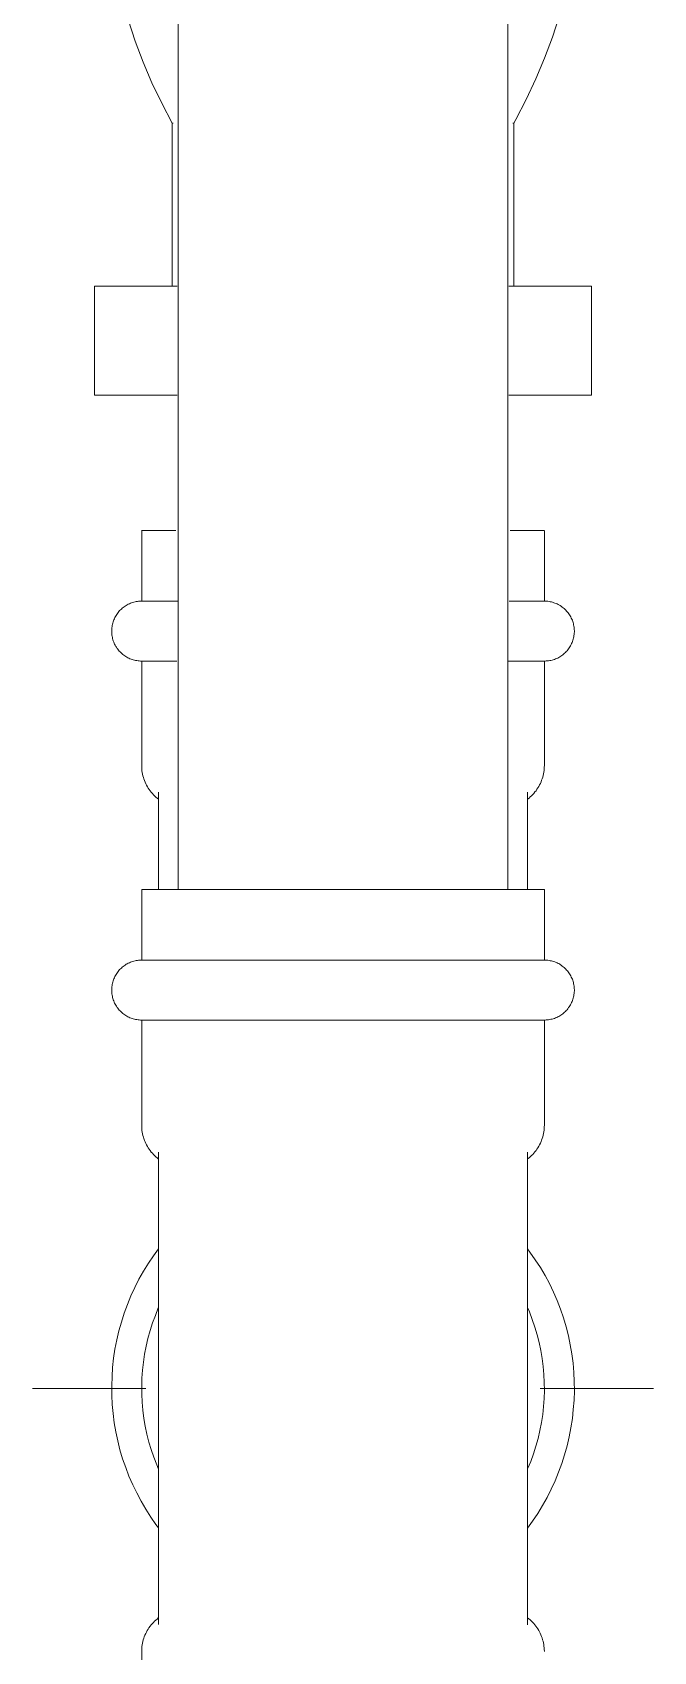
# Model space of a CAD drawing. Header units: inches. Extents: x -3299 to -2222, y -94 to 482.
# Drawn here: x -2467.87 to -2463.87, y 234.99 to 245.41 of the extents above; entities that cross this region are included whole.
import ezdxf

# ---------------------------------------------------------------- set-up
doc = ezdxf.new("R2010")
doc.units = ezdxf.units.IN
doc.header["$MEASUREMENT"] = 0
doc.layers.add('P-PIPE', color=3, linetype='Continuous', lineweight=9)
doc.layers.add('P-PIPE-CNTR', color=3, linetype='Continuous', lineweight=9)

# ---------------------------------------------------------------- blocks, each defined once
blk = doc.blocks.new('Ball Valve - 2-6 Inch - 2_-V8-PLG_ ROOF LEVEL')
at = {"layer": 'P-PIPE'}
for p, q in [((-2467.469, 250.073), (-2467.469, 249.373)), ((-2464.269, 249.373), (-2464.269, 250.073)), ((-2466.969, 249.373), (-2466.969, 248.323)), ((-2464.769, 248.323), (-2464.769, 249.373)), ((-2466.969, 244.823), (-2466.969, 243.773)), ((-2464.769, 243.773), (-2464.769, 244.823)), ((-2467.469, 243.773), (-2467.469, 243.073)), ((-2464.269, 243.073), (-2464.269, 243.773))]:
    blk.add_line(p, q, dxfattribs=at)
at = {"layer": 'P-PIPE', "flags": 128}
for points in [[(-2466.969, 244.823), (-2467.036, 244.951), (-2467.099, 245.082), (-2467.156, 245.216), (-2467.207, 245.351), (-2467.253, 245.489), (-2467.294, 245.628), (-2467.329, 245.768), (-2467.358, 245.91), (-2467.382, 246.054), (-2467.4, 246.197), (-2467.412, 246.342), (-2467.418, 246.487), (-2467.419, 246.632), (-2467.414, 246.777), (-2467.402, 246.921), (-2467.386, 247.065), (-2467.363, 247.208), (-2467.335, 247.351), (-2467.301, 247.492), (-2467.261, 247.631), (-2467.216, 247.769), (-2467.166, 247.905), (-2467.11, 248.039), (-2467.049, 248.17), (-2466.982, 248.299), (-2466.969, 248.323)], [(-2464.769, 248.323), (-2464.701, 248.195), (-2464.639, 248.064), (-2464.582, 247.93), (-2464.531, 247.795), (-2464.484, 247.657), (-2464.444, 247.518), (-2464.409, 247.378), (-2464.38, 247.236), (-2464.356, 247.092), (-2464.338, 246.949), (-2464.326, 246.804), (-2464.319, 246.659), (-2464.319, 246.514), (-2464.324, 246.369), (-2464.335, 246.225), (-2464.352, 246.081), (-2464.375, 245.938), (-2464.403, 245.795), (-2464.437, 245.654), (-2464.476, 245.515), (-2464.521, 245.377), (-2464.572, 245.241), (-2464.628, 245.107), (-2464.689, 244.976), (-2464.756, 244.847), (-2464.769, 244.823)]]:
    blk.add_lwpolyline(points, dxfattribs=at)
at = {"layer": 'P-PIPE'}
for centre, major_axis, start_param, end_param in [((-2465.869, 250.073), (1.6, 0), 3.141593, 3.981797), ((-2465.869, 250.073), (-1.6, 0), 2.301388, 3.141593), ((-2465.869, 249.373), (1.6, 0), 3.141593, 3.981797), ((-2465.869, 249.373), (1.6, 0), 5.442981, 6.283185), ((-2465.869, 248.323), (-1.1, 0), 0, 0.113652), ((-2465.869, 248.323), (1.1, 0), 6.169534, 6.283185), ((-2465.869, 244.823), (-1.1, 0), 0, 0.113652), ((-2465.869, 244.823), (1.1, 0), 6.169534, 6.283185), ((-2465.869, 243.773), (1.6, 0), 3.141593, 3.981797), ((-2465.869, 243.773), (1.6, 0), 5.442981, 6.283185), ((-2465.869, 243.073), (1.6, 0), 3.141593, 3.981797), ((-2465.869, 243.073), (1.6, 0), 5.442981, 6.283185)]:
    blk.add_ellipse(centre, major_axis=major_axis, ratio=0.000002, start_param=start_param, end_param=end_param, dxfattribs=at)
blk = doc.blocks.new('Victaulic-VicPress316-Elbow 90-45deg Style P568_P571 - Standard-1399888-PLG_ ROOF LEVEL')
at = {"layer": 'P-PIPE'}
for p, q in [((-2467.165, 242.201), (-2467.165, 241.747)), ((-2464.572, 241.747), (-2464.572, 242.201)), ((-2467.165, 241.361), (-2467.165, 240.69)), ((-2464.572, 240.69), (-2464.572, 241.361)), ((-2467.056, 240.517), (-2467.056, 239.891)), ((-2464.681, 239.891), (-2464.681, 240.517))]:
    blk.add_line(p, q, dxfattribs=at)
at = {"layer": 'P-PIPE', "flags": 128}
for points in [[(-2467.165, 241.361), (-2467.173, 241.361), (-2467.181, 241.362), (-2467.188, 241.363), (-2467.196, 241.364), (-2467.204, 241.365), (-2467.211, 241.367), (-2467.219, 241.369), (-2467.226, 241.371), (-2467.233, 241.374), (-2467.241, 241.376), (-2467.248, 241.38), (-2467.254, 241.383), (-2467.261, 241.387), (-2467.268, 241.391), (-2467.274, 241.395), (-2467.281, 241.399), (-2467.287, 241.404), (-2467.293, 241.409), (-2467.298, 241.414), (-2467.304, 241.42), (-2467.309, 241.425), (-2467.314, 241.431), (-2467.319, 241.437), (-2467.323, 241.443), (-2467.328, 241.45), (-2467.332, 241.456), (-2467.336, 241.463), (-2467.339, 241.47), (-2467.342, 241.477), (-2467.345, 241.484), (-2467.348, 241.491), (-2467.35, 241.499), (-2467.352, 241.506), (-2467.354, 241.514), (-2467.356, 241.521), (-2467.357, 241.529), (-2467.358, 241.537), (-2467.358, 241.544), (-2467.358, 241.552), (-2467.358, 241.56), (-2467.358, 241.568), (-2467.357, 241.575), (-2467.356, 241.583), (-2467.355, 241.59), (-2467.353, 241.598), (-2467.351, 241.605), (-2467.349, 241.613), (-2467.347, 241.62), (-2467.344, 241.627), (-2467.341, 241.634), (-2467.338, 241.641), (-2467.334, 241.648), (-2467.33, 241.655), (-2467.326, 241.661), (-2467.321, 241.668), (-2467.317, 241.674), (-2467.312, 241.68), (-2467.307, 241.686), (-2467.301, 241.691), (-2467.296, 241.696), (-2467.29, 241.702), (-2467.284, 241.706), (-2467.278, 241.711), (-2467.271, 241.715), (-2467.265, 241.72), (-2467.258, 241.723), (-2467.251, 241.727), (-2467.244, 241.73), (-2467.237, 241.733), (-2467.23, 241.736), (-2467.223, 241.738), (-2467.215, 241.741), (-2467.208, 241.742), (-2467.2, 241.744), (-2467.193, 241.745), (-2467.185, 241.746), (-2467.177, 241.747), (-2467.17, 241.747), (-2467.165, 241.747)], [(-2466.931, 241.747), (-2466.96, 241.747), (-2466.987, 241.747), (-2467.012, 241.747), (-2467.036, 241.747), (-2467.058, 241.747), (-2467.077, 241.747), (-2467.095, 241.747), (-2467.111, 241.747), (-2467.125, 241.747), (-2467.137, 241.747), (-2467.147, 241.747), (-2467.154, 241.747), (-2467.16, 241.747), (-2467.164, 241.747), (-2467.165, 241.747), (-2467.165, 241.747)], [(-2467.165, 241.747), (-2467.164, 241.747), (-2467.161, 241.747), (-2467.156, 241.747), (-2467.149, 241.747), (-2467.14, 241.747), (-2467.128, 241.747)], [(-2464.572, 241.747), (-2464.573, 241.747), (-2464.577, 241.747), (-2464.582, 241.747), (-2464.589, 241.747), (-2464.598, 241.747), (-2464.61, 241.747), (-2464.623, 241.747), (-2464.638, 241.747), (-2464.655, 241.747), (-2464.675, 241.747), (-2464.696, 241.747), (-2464.719, 241.747), (-2464.744, 241.747), (-2464.77, 241.747), (-2464.799, 241.747)], [(-2464.613, 241.747), (-2464.601, 241.747), (-2464.591, 241.747), (-2464.583, 241.747), (-2464.578, 241.747), (-2464.574, 241.747), (-2464.572, 241.747), (-2464.572, 241.747)], [(-2464.572, 241.747), (-2464.565, 241.747), (-2464.557, 241.747), (-2464.549, 241.746), (-2464.542, 241.745), (-2464.534, 241.743), (-2464.526, 241.742), (-2464.519, 241.74), (-2464.512, 241.737), (-2464.504, 241.735), (-2464.497, 241.732), (-2464.49, 241.729), (-2464.483, 241.725), (-2464.476, 241.722), (-2464.47, 241.718), (-2464.463, 241.713), (-2464.457, 241.709), (-2464.451, 241.704), (-2464.445, 241.699), (-2464.439, 241.694), (-2464.434, 241.689), (-2464.429, 241.683), (-2464.424, 241.677), (-2464.419, 241.671), (-2464.414, 241.665), (-2464.41, 241.658), (-2464.406, 241.652), (-2464.402, 241.645), (-2464.399, 241.638), (-2464.395, 241.631), (-2464.392, 241.624), (-2464.39, 241.617), (-2464.387, 241.61), (-2464.385, 241.602), (-2464.384, 241.595), (-2464.382, 241.587), (-2464.381, 241.579), (-2464.38, 241.572), (-2464.38, 241.564), (-2464.379, 241.556), (-2464.379, 241.549), (-2464.38, 241.541), (-2464.381, 241.533), (-2464.382, 241.525), (-2464.383, 241.518), (-2464.384, 241.51), (-2464.386, 241.503), (-2464.389, 241.495), (-2464.391, 241.488), (-2464.394, 241.481), (-2464.397, 241.474), (-2464.4, 241.467), (-2464.404, 241.46), (-2464.408, 241.453), (-2464.412, 241.447), (-2464.416, 241.441), (-2464.421, 241.434), (-2464.426, 241.428), (-2464.431, 241.423), (-2464.436, 241.417), (-2464.442, 241.412), (-2464.448, 241.407), (-2464.454, 241.402), (-2464.46, 241.397), (-2464.466, 241.393), (-2464.473, 241.389), (-2464.48, 241.385), (-2464.486, 241.381), (-2464.493, 241.378), (-2464.5, 241.375), (-2464.508, 241.372), (-2464.515, 241.37), (-2464.522, 241.368), (-2464.53, 241.366), (-2464.538, 241.364), (-2464.545, 241.363), (-2464.553, 241.362), (-2464.56, 241.362), (-2464.568, 241.361), (-2464.572, 241.361)], [(-2467.125, 241.361), (-2467.137, 241.361), (-2467.147, 241.361), (-2467.154, 241.361), (-2467.16, 241.361), (-2467.164, 241.361), (-2467.165, 241.361), (-2467.165, 241.361)], [(-2467.165, 241.361), (-2467.164, 241.361), (-2467.161, 241.361), (-2467.156, 241.361), (-2467.149, 241.361), (-2467.14, 241.361), (-2467.128, 241.361), (-2467.115, 241.361), (-2467.1, 241.361), (-2467.082, 241.361), (-2467.063, 241.361), (-2467.042, 241.361), (-2467.019, 241.361), (-2466.994, 241.361), (-2466.967, 241.361), (-2466.939, 241.361)], [(-2464.807, 241.361), (-2464.778, 241.361), (-2464.751, 241.361), (-2464.725, 241.361), (-2464.702, 241.361), (-2464.68, 241.361), (-2464.66, 241.361), (-2464.643, 241.361), (-2464.627, 241.361), (-2464.613, 241.361), (-2464.601, 241.361), (-2464.591, 241.361), (-2464.583, 241.361), (-2464.578, 241.361), (-2464.574, 241.361), (-2464.572, 241.361), (-2464.572, 241.361)], [(-2464.572, 241.361), (-2464.573, 241.361), (-2464.577, 241.361), (-2464.582, 241.361), (-2464.589, 241.361), (-2464.598, 241.361), (-2464.61, 241.361)], [(-2467.056, 240.472), (-2467.065, 240.479), (-2467.073, 240.486), (-2467.081, 240.493), (-2467.089, 240.501), (-2467.096, 240.509), (-2467.103, 240.517), (-2467.11, 240.526), (-2467.117, 240.535), (-2467.123, 240.544), (-2467.128, 240.553), (-2467.134, 240.563), (-2467.139, 240.572), (-2467.143, 240.582), (-2467.147, 240.592), (-2467.151, 240.603), (-2467.154, 240.613), (-2467.157, 240.623), (-2467.16, 240.634), (-2467.162, 240.645), (-2467.163, 240.656), (-2467.164, 240.666), (-2467.165, 240.677), (-2467.165, 240.688), (-2467.165, 240.69)], [(-2464.572, 240.69), (-2464.573, 240.679), (-2464.573, 240.668), (-2464.574, 240.658), (-2464.576, 240.647), (-2464.578, 240.636), (-2464.58, 240.625), (-2464.583, 240.615), (-2464.586, 240.604), (-2464.59, 240.594), (-2464.594, 240.584), (-2464.598, 240.574), (-2464.603, 240.564), (-2464.608, 240.555), (-2464.614, 240.545), (-2464.62, 240.536), (-2464.626, 240.527), (-2464.633, 240.519), (-2464.64, 240.51), (-2464.647, 240.502), (-2464.655, 240.495), (-2464.663, 240.487), (-2464.671, 240.48), (-2464.68, 240.473), (-2464.681, 240.472)], [(-2467.056, 237.58), (-2467.089, 237.535), (-2467.122, 237.486), (-2467.153, 237.435), (-2467.183, 237.383), (-2467.21, 237.33), (-2467.234, 237.276), (-2467.257, 237.221), (-2467.278, 237.165), (-2467.296, 237.108), (-2467.312, 237.051), (-2467.325, 236.993), (-2467.337, 236.934), (-2467.346, 236.875), (-2467.352, 236.816), (-2467.356, 236.757), (-2467.358, 236.697), (-2467.358, 236.638), (-2467.355, 236.578), (-2467.349, 236.519), (-2467.342, 236.46), (-2467.332, 236.401), (-2467.319, 236.343), (-2467.305, 236.285), (-2467.288, 236.228), (-2467.268, 236.172), (-2467.247, 236.116), (-2467.223, 236.061), (-2467.197, 236.008), (-2467.169, 235.955), (-2467.139, 235.904), (-2467.107, 235.853), (-2467.073, 235.805), (-2467.056, 235.783)], [(-2464.681, 235.782), (-2464.649, 235.827), (-2464.615, 235.876), (-2464.584, 235.927), (-2464.555, 235.979), (-2464.528, 236.032), (-2464.503, 236.086), (-2464.481, 236.141), (-2464.46, 236.197), (-2464.442, 236.254), (-2464.426, 236.311), (-2464.412, 236.369), (-2464.401, 236.428), (-2464.392, 236.487), (-2464.386, 236.546), (-2464.381, 236.606), (-2464.379, 236.665), (-2464.38, 236.725), (-2464.383, 236.784), (-2464.388, 236.843), (-2464.396, 236.903), (-2464.406, 236.961), (-2464.418, 237.02), (-2464.433, 237.077), (-2464.45, 237.134), (-2464.469, 237.191), (-2464.491, 237.246), (-2464.514, 237.301), (-2464.54, 237.355), (-2464.568, 237.407), (-2464.598, 237.459), (-2464.631, 237.509), (-2464.665, 237.558), (-2464.681, 237.58)]]:
    blk.add_lwpolyline(points, dxfattribs=at)
at = {"layer": 'P-PIPE'}
for centre, major_axis, start_param, end_param in [((-2465.869, 242.201), (-1.297, 0), 0, 0.590685), ((-2465.869, 242.201), (-1.296, 0), 2.550908, 3.141593), ((-2465.869, 241.747), (1.296, 0), 3.141593, 3.732277), ((-2465.869, 241.747), (-1.296, 0), 2.550908, 3.141593), ((-2465.869, 241.361), (1.296, 0), 3.141593, 3.732277), ((-2465.869, 241.361), (-1.296, 0), 2.550908, 3.141593)]:
    blk.add_ellipse(centre, major_axis=major_axis, ratio=0.000002, start_param=start_param, end_param=end_param, dxfattribs=at)

msp = doc.modelspace()

# ---------------------------------------------------------------- linework, layer by layer
at = {"layer": 'P-PIPE'}
for p, q in [((-2466.931, 255.827), (-2466.931, 239.891)), ((-2464.807, 239.891), (-2464.807, 255.827)), ((-2467.165, 239.891), (-2467.165, 239.437)), ((-2465.869, 239.891), (-2467.165, 239.891)), ((-2464.572, 239.891), (-2465.869, 239.891)), ((-2464.572, 239.437), (-2464.572, 239.891)), ((-2467.165, 239.437), (-2465.869, 239.437)), ((-2465.869, 239.437), (-2464.572, 239.437)), ((-2467.165, 239.051), (-2467.165, 238.375)), ((-2467.165, 239.051), (-2465.869, 239.051)), ((-2465.869, 239.051), (-2464.572, 239.051)), ((-2464.572, 238.375), (-2464.572, 239.051)), ((-2467.056, 238.202), (-2467.056, 235.161)), ((-2464.681, 235.16), (-2464.681, 238.202)), ((-2467.165, 234.987), (-2467.165, 234.311))]:
    msp.add_line(p, q, dxfattribs=at)
at = {"layer": 'P-PIPE', "flags": 128}
for points in [[(-2467.165, 239.051), (-2467.173, 239.051), (-2467.181, 239.052), (-2467.188, 239.053), (-2467.196, 239.054), (-2467.204, 239.055), (-2467.211, 239.057), (-2467.219, 239.059), (-2467.226, 239.061), (-2467.233, 239.064), (-2467.241, 239.066), (-2467.248, 239.07), (-2467.254, 239.073), (-2467.261, 239.077), (-2467.268, 239.081), (-2467.274, 239.085), (-2467.281, 239.089), (-2467.287, 239.094), (-2467.293, 239.099), (-2467.298, 239.104), (-2467.304, 239.11), (-2467.309, 239.115), (-2467.314, 239.121), (-2467.319, 239.127), (-2467.323, 239.133), (-2467.328, 239.14), (-2467.332, 239.146), (-2467.336, 239.153), (-2467.339, 239.16), (-2467.342, 239.167), (-2467.345, 239.174), (-2467.348, 239.181), (-2467.35, 239.189), (-2467.352, 239.196), (-2467.354, 239.204), (-2467.356, 239.211), (-2467.357, 239.219), (-2467.358, 239.227), (-2467.358, 239.234), (-2467.358, 239.242), (-2467.358, 239.25), (-2467.358, 239.258), (-2467.357, 239.265), (-2467.356, 239.273), (-2467.355, 239.28), (-2467.353, 239.288), (-2467.351, 239.295), (-2467.349, 239.303), (-2467.347, 239.31), (-2467.344, 239.317), (-2467.341, 239.324), (-2467.338, 239.331), (-2467.334, 239.338), (-2467.33, 239.345), (-2467.326, 239.351), (-2467.321, 239.358), (-2467.317, 239.364), (-2467.312, 239.37), (-2467.307, 239.376), (-2467.301, 239.381), (-2467.296, 239.386), (-2467.29, 239.392), (-2467.284, 239.396), (-2467.278, 239.401), (-2467.271, 239.405), (-2467.265, 239.41), (-2467.258, 239.413), (-2467.251, 239.417), (-2467.244, 239.42), (-2467.237, 239.423), (-2467.23, 239.426), (-2467.223, 239.428), (-2467.215, 239.431), (-2467.208, 239.432), (-2467.2, 239.434), (-2467.193, 239.435), (-2467.185, 239.436), (-2467.177, 239.437), (-2467.17, 239.437), (-2467.165, 239.437)], [(-2465.869, 239.437), (-2465.921, 239.437), (-2465.972, 239.437), (-2466.024, 239.437), (-2466.075, 239.437), (-2466.126, 239.437), (-2466.177, 239.437), (-2466.227, 239.437), (-2466.277, 239.437), (-2466.326, 239.437), (-2466.374, 239.437), (-2466.421, 239.437), (-2466.468, 239.437), (-2466.513, 239.437), (-2466.558, 239.437), (-2466.601, 239.437), (-2466.643, 239.437), (-2466.684, 239.437), (-2466.724, 239.437), (-2466.762, 239.437), (-2466.799, 239.437), (-2466.834, 239.437), (-2466.868, 239.437), (-2466.9, 239.437), (-2466.931, 239.437), (-2466.96, 239.437), (-2466.987, 239.437), (-2467.012, 239.437), (-2467.036, 239.437), (-2467.058, 239.437), (-2467.077, 239.437), (-2467.095, 239.437), (-2467.111, 239.437), (-2467.125, 239.437), (-2467.137, 239.437), (-2467.147, 239.437), (-2467.154, 239.437), (-2467.16, 239.437), (-2467.164, 239.437), (-2467.165, 239.437), (-2467.165, 239.437)], [(-2467.165, 239.437), (-2467.164, 239.437), (-2467.161, 239.437), (-2467.156, 239.437), (-2467.149, 239.437), (-2467.14, 239.437), (-2467.128, 239.437)], [(-2464.572, 239.437), (-2464.573, 239.437), (-2464.577, 239.437), (-2464.582, 239.437), (-2464.589, 239.437), (-2464.598, 239.437), (-2464.61, 239.437), (-2464.623, 239.437), (-2464.638, 239.437), (-2464.655, 239.437), (-2464.675, 239.437), (-2464.696, 239.437), (-2464.719, 239.437), (-2464.744, 239.437), (-2464.77, 239.437), (-2464.799, 239.437), (-2464.829, 239.437), (-2464.861, 239.437), (-2464.894, 239.437), (-2464.929, 239.437), (-2464.966, 239.437), (-2465.003, 239.437), (-2465.043, 239.437), (-2465.083, 239.437), (-2465.125, 239.437), (-2465.168, 239.437), (-2465.213, 239.437), (-2465.258, 239.437), (-2465.304, 239.437), (-2465.351, 239.437), (-2465.399, 239.437), (-2465.448, 239.437), (-2465.497, 239.437), (-2465.547, 239.437), (-2465.598, 239.437), (-2465.649, 239.437), (-2465.7, 239.437), (-2465.751, 239.437), (-2465.803, 239.437), (-2465.855, 239.437), (-2465.869, 239.437)], [(-2464.613, 239.437), (-2464.601, 239.437), (-2464.591, 239.437), (-2464.583, 239.437), (-2464.578, 239.437), (-2464.574, 239.437), (-2464.572, 239.437), (-2464.572, 239.437)], [(-2464.572, 239.437), (-2464.565, 239.437), (-2464.557, 239.437), (-2464.549, 239.436), (-2464.542, 239.435), (-2464.534, 239.433), (-2464.526, 239.432), (-2464.519, 239.43), (-2464.512, 239.427), (-2464.504, 239.425), (-2464.497, 239.422), (-2464.49, 239.419), (-2464.483, 239.415), (-2464.476, 239.412), (-2464.47, 239.408), (-2464.463, 239.403), (-2464.457, 239.399), (-2464.451, 239.394), (-2464.445, 239.389), (-2464.439, 239.384), (-2464.434, 239.379), (-2464.429, 239.373), (-2464.424, 239.367), (-2464.419, 239.361), (-2464.414, 239.355), (-2464.41, 239.348), (-2464.406, 239.342), (-2464.402, 239.335), (-2464.399, 239.328), (-2464.395, 239.321), (-2464.392, 239.314), (-2464.39, 239.307), (-2464.387, 239.3), (-2464.385, 239.292), (-2464.384, 239.285), (-2464.382, 239.277), (-2464.381, 239.269), (-2464.38, 239.262), (-2464.38, 239.254), (-2464.379, 239.246), (-2464.379, 239.239), (-2464.38, 239.231), (-2464.381, 239.223), (-2464.382, 239.215), (-2464.383, 239.208), (-2464.384, 239.2), (-2464.386, 239.193), (-2464.389, 239.185), (-2464.391, 239.178), (-2464.394, 239.171), (-2464.397, 239.164), (-2464.4, 239.157), (-2464.404, 239.15), (-2464.408, 239.143), (-2464.412, 239.137), (-2464.416, 239.131), (-2464.421, 239.124), (-2464.426, 239.118), (-2464.431, 239.113), (-2464.436, 239.107), (-2464.442, 239.102), (-2464.448, 239.097), (-2464.454, 239.092), (-2464.46, 239.087), (-2464.466, 239.083), (-2464.473, 239.079), (-2464.48, 239.075), (-2464.486, 239.071), (-2464.493, 239.068), (-2464.5, 239.065), (-2464.508, 239.062), (-2464.515, 239.06), (-2464.522, 239.058), (-2464.53, 239.056), (-2464.538, 239.054), (-2464.545, 239.053), (-2464.553, 239.052), (-2464.56, 239.052), (-2464.568, 239.051), (-2464.572, 239.051)], [(-2467.125, 239.051), (-2467.137, 239.051), (-2467.147, 239.051), (-2467.154, 239.051), (-2467.16, 239.051), (-2467.164, 239.051), (-2467.165, 239.051), (-2467.165, 239.051)], [(-2467.165, 239.051), (-2467.164, 239.051), (-2467.161, 239.051), (-2467.156, 239.051), (-2467.149, 239.051), (-2467.14, 239.051), (-2467.128, 239.051), (-2467.115, 239.051), (-2467.1, 239.051), (-2467.082, 239.051), (-2467.063, 239.051), (-2467.042, 239.051), (-2467.019, 239.051), (-2466.994, 239.051), (-2466.967, 239.051), (-2466.939, 239.051), (-2466.909, 239.051), (-2466.877, 239.051), (-2466.844, 239.051), (-2466.809, 239.051), (-2466.772, 239.051), (-2466.734, 239.051), (-2466.695, 239.051), (-2466.654, 239.051), (-2466.612, 239.051), (-2466.569, 239.051), (-2466.525, 239.051), (-2466.48, 239.051), (-2466.434, 239.051), (-2466.387, 239.051), (-2466.339, 239.051), (-2466.29, 239.051), (-2466.241, 239.051), (-2466.191, 239.051), (-2466.14, 239.051), (-2466.089, 239.051), (-2466.038, 239.051), (-2465.986, 239.051), (-2465.935, 239.051), (-2465.883, 239.051), (-2465.869, 239.051)], [(-2465.869, 239.051), (-2465.817, 239.051), (-2465.765, 239.051), (-2465.714, 239.051), (-2465.662, 239.051), (-2465.611, 239.051), (-2465.561, 239.051), (-2465.511, 239.051), (-2465.461, 239.051), (-2465.412, 239.051), (-2465.364, 239.051), (-2465.317, 239.051), (-2465.27, 239.051), (-2465.225, 239.051), (-2465.18, 239.051), (-2465.137, 239.051), (-2465.095, 239.051), (-2465.054, 239.051), (-2465.014, 239.051), (-2464.976, 239.051), (-2464.939, 239.051), (-2464.903, 239.051), (-2464.87, 239.051), (-2464.837, 239.051), (-2464.807, 239.051), (-2464.778, 239.051), (-2464.751, 239.051), (-2464.725, 239.051), (-2464.702, 239.051), (-2464.68, 239.051), (-2464.66, 239.051), (-2464.643, 239.051), (-2464.627, 239.051), (-2464.613, 239.051), (-2464.601, 239.051), (-2464.591, 239.051), (-2464.583, 239.051), (-2464.578, 239.051), (-2464.574, 239.051), (-2464.572, 239.051), (-2464.572, 239.051)], [(-2464.572, 239.051), (-2464.573, 239.051), (-2464.577, 239.051), (-2464.582, 239.051), (-2464.589, 239.051), (-2464.598, 239.051), (-2464.61, 239.051)], [(-2467.056, 238.157), (-2467.065, 238.164), (-2467.073, 238.171), (-2467.081, 238.178), (-2467.089, 238.186), (-2467.096, 238.194), (-2467.103, 238.202), (-2467.11, 238.211), (-2467.117, 238.22), (-2467.123, 238.229), (-2467.128, 238.238), (-2467.134, 238.248), (-2467.139, 238.257), (-2467.143, 238.267), (-2467.147, 238.277), (-2467.151, 238.288), (-2467.154, 238.298), (-2467.157, 238.308), (-2467.16, 238.319), (-2467.162, 238.33), (-2467.163, 238.341), (-2467.164, 238.351), (-2467.165, 238.362), (-2467.165, 238.373), (-2467.165, 238.375)], [(-2464.572, 238.375), (-2464.573, 238.364), (-2464.573, 238.353), (-2464.574, 238.343), (-2464.576, 238.332), (-2464.578, 238.321), (-2464.58, 238.31), (-2464.583, 238.3), (-2464.586, 238.289), (-2464.59, 238.279), (-2464.594, 238.269), (-2464.598, 238.259), (-2464.603, 238.249), (-2464.608, 238.24), (-2464.614, 238.23), (-2464.62, 238.221), (-2464.626, 238.212), (-2464.633, 238.204), (-2464.64, 238.195), (-2464.647, 238.187), (-2464.655, 238.18), (-2464.663, 238.172), (-2464.671, 238.165), (-2464.68, 238.158), (-2464.681, 238.157)], [(-2467.056, 237.58), (-2467.089, 237.535), (-2467.122, 237.486), (-2467.153, 237.435), (-2467.183, 237.383), (-2467.21, 237.33), (-2467.234, 237.276), (-2467.257, 237.221), (-2467.278, 237.165), (-2467.296, 237.108), (-2467.312, 237.051), (-2467.325, 236.993), (-2467.337, 236.934), (-2467.346, 236.875), (-2467.352, 236.816), (-2467.356, 236.757), (-2467.358, 236.697), (-2467.358, 236.638), (-2467.355, 236.578), (-2467.349, 236.519), (-2467.342, 236.46), (-2467.332, 236.401), (-2467.319, 236.343), (-2467.305, 236.285), (-2467.288, 236.228), (-2467.268, 236.172), (-2467.247, 236.116), (-2467.223, 236.061), (-2467.197, 236.008), (-2467.169, 235.955), (-2467.139, 235.904), (-2467.107, 235.853), (-2467.073, 235.805), (-2467.056, 235.783)], [(-2464.681, 235.782), (-2464.649, 235.827), (-2464.615, 235.876), (-2464.584, 235.927), (-2464.555, 235.979), (-2464.528, 236.032), (-2464.503, 236.086), (-2464.481, 236.141), (-2464.46, 236.197), (-2464.442, 236.254), (-2464.426, 236.312), (-2464.412, 236.37), (-2464.401, 236.428), (-2464.392, 236.487), (-2464.386, 236.546), (-2464.381, 236.606), (-2464.379, 236.665), (-2464.38, 236.725), (-2464.383, 236.784), (-2464.388, 236.844), (-2464.396, 236.903), (-2464.406, 236.961), (-2464.418, 237.02), (-2464.433, 237.077), (-2464.45, 237.134), (-2464.469, 237.191), (-2464.491, 237.246), (-2464.514, 237.301), (-2464.54, 237.355), (-2464.568, 237.407), (-2464.598, 237.459), (-2464.631, 237.509), (-2464.665, 237.558), (-2464.681, 237.58)], [(-2467.058, 237.199), (-2467.077, 237.151), (-2467.095, 237.102), (-2467.111, 237.053), (-2467.125, 237.003), (-2467.137, 236.952), (-2467.147, 236.902), (-2467.154, 236.85), (-2467.16, 236.799), (-2467.164, 236.747), (-2467.165, 236.695), (-2467.165, 236.643), (-2467.162, 236.592), (-2467.158, 236.54), (-2467.151, 236.488), (-2467.142, 236.437), (-2467.131, 236.387), (-2467.119, 236.336), (-2467.104, 236.287), (-2467.087, 236.238), (-2467.068, 236.189), (-2467.056, 236.161)], [(-2464.68, 236.163), (-2464.66, 236.211), (-2464.643, 236.26), (-2464.627, 236.309), (-2464.613, 236.359), (-2464.601, 236.41), (-2464.591, 236.461), (-2464.583, 236.512), (-2464.578, 236.564), (-2464.574, 236.615), (-2464.572, 236.667), (-2464.573, 236.719), (-2464.575, 236.771), (-2464.58, 236.822), (-2464.587, 236.874), (-2464.596, 236.925), (-2464.606, 236.976), (-2464.619, 237.026), (-2464.634, 237.076), (-2464.651, 237.125), (-2464.669, 237.173), (-2464.681, 237.201)], [(-2467.165, 234.987), (-2467.165, 234.998), (-2467.164, 235.009), (-2467.163, 235.02), (-2467.162, 235.031), (-2467.16, 235.041), (-2467.158, 235.052), (-2467.155, 235.062), (-2467.152, 235.073), (-2467.148, 235.083), (-2467.144, 235.093), (-2467.139, 235.103), (-2467.135, 235.113), (-2467.129, 235.123), (-2467.124, 235.132), (-2467.118, 235.141), (-2467.111, 235.15), (-2467.105, 235.159), (-2467.098, 235.167), (-2467.09, 235.175), (-2467.083, 235.183), (-2467.075, 235.19), (-2467.066, 235.197), (-2467.058, 235.204), (-2467.056, 235.205)], [(-2464.681, 235.205), (-2464.673, 235.198), (-2464.664, 235.191), (-2464.656, 235.184), (-2464.649, 235.176), (-2464.641, 235.168), (-2464.634, 235.16), (-2464.627, 235.151), (-2464.621, 235.143), (-2464.615, 235.134), (-2464.609, 235.124), (-2464.604, 235.115), (-2464.599, 235.105), (-2464.595, 235.095), (-2464.591, 235.085), (-2464.587, 235.075), (-2464.584, 235.064), (-2464.581, 235.054), (-2464.578, 235.043), (-2464.576, 235.033), (-2464.575, 235.022), (-2464.573, 235.011), (-2464.573, 235), (-2464.572, 234.989), (-2464.572, 234.987)]]:
    msp.add_lwpolyline(points, dxfattribs=at)
at = {"layer": 'P-PIPE-CNTR'}
for p, q in [((-2467.869, 236.681), (-2467.139, 236.681)), ((-2464.599, 236.681), (-2463.869, 236.681))]:
    msp.add_line(p, q, dxfattribs=at)

# ---------------------------------------------------------------- block references
at = {"layer": 'P-PIPE'}
for name in ['Ball Valve - 2-6 Inch - 2_-V8-PLG_ ROOF LEVEL', 'Victaulic-VicPress316-Elbow 90-45deg Style P568_P571 - Standard-1399888-PLG_ ROOF LEVEL']:
    msp.add_blockref(name, (0, 0), dxfattribs=at)

doc.saveas('drawing.dxf')
